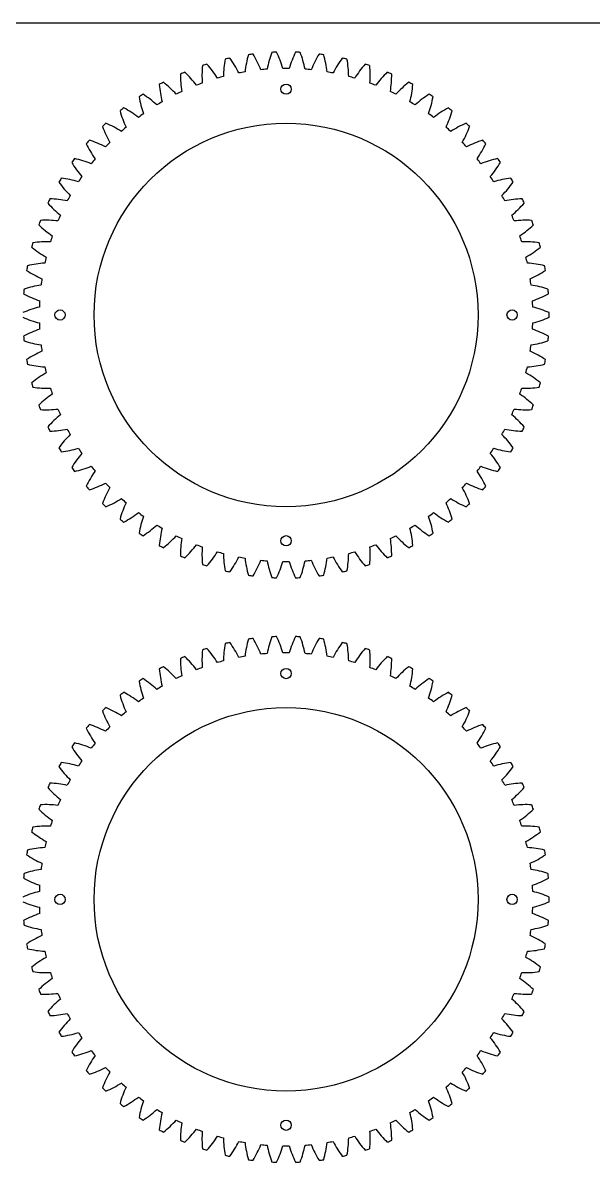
# Model space of a CAD drawing. Header units: inches. Extents: x 0 to 48, y -0.6 to 48.
# Drawn here: x 8.4 to 16.2, y 32.4 to 48 of the extents above; entities that cross this region are included whole.
import ezdxf

# ---------------------------------------------------------------- set-up
doc = ezdxf.new("R2010")
doc.units = ezdxf.units.IN
doc.header["$MEASUREMENT"] = 0

msp = doc.modelspace()

# ---------------------------------------------------------------- linework, layer by layer
at = {"color": 7, "linetype": 'Continuous'}
msp.add_line((0, 48), (48, 48), dxfattribs=at)
for centre, radius in [((12, 47.091), 0.0703), ((12, 44), 2.625), ((8.909, 44), 0.0703), ((15.091, 44), 0.0703), ((12, 40.909), 0.0703), ((12, 39.091), 0.0703), ((12, 36), 2.625), ((8.909, 36), 0.0703), ((15.091, 36), 0.0703), ((12, 32.909), 0.0703)]:
    msp.add_circle(centre, radius, dxfattribs=at)
for centre, radius, start, end in [((13.114, 47.095), 1.4, 159.0668, 168.8661), ((12, 44), 3.6, 92.0569, 93.0859), ((10.613, 46.982), 1.4, 16.2767, 26.076), ((13.387, 46.982), 1.4, 153.924, 163.7233), ((12, 44), 3.6, 86.9141, 87.9431), ((10.886, 47.095), 1.4, 11.1339, 20.9332), ((12, 44), 3.6, 107.4855, 108.5145), ((9.87, 46.506), 1.4, 31.7053, 41.5046), ((12.543, 47.244), 1.4, 169.3525, 179.1519), ((12, 44), 3.6, 102.3426, 103.3716), ((10.103, 46.687), 1.4, 26.5624, 36.3618), ((12.832, 47.182), 1.4, 164.2097, 174.009), ((12, 44), 3.6, 97.1998, 98.2288), ((10.352, 46.846), 1.4, 21.4196, 31.2189), ((13.648, 46.846), 1.4, 148.7811, 158.5804), ((12, 44), 3.6, 81.7712, 82.8002), ((11.168, 47.182), 1.4, 5.991, 15.7903), ((13.897, 46.687), 1.4, 143.6382, 153.4376), ((12, 44), 3.6, 76.6284, 77.6574), ((11.457, 47.244), 1.4, 0.8481, 10.6475), ((14.13, 46.506), 1.4, 138.4954, 148.2947), ((12, 44), 3.6, 71.4855, 72.5145), ((12, 44), 3.6, 112.6284, 113.6574), ((11.955, 47.289), 1.4, 179.6382, 189.4376), ((9.654, 46.305), 1.4, 36.8481, 46.6475), ((12.25, 47.279), 1.4, 174.4954, 184.2947), ((12, 44), 3.375, 104.7016, 106.1556), ((12, 44), 3.375, 99.5587, 101.0127), ((12, 44), 3.375, 94.4159, 95.8699), ((12, 44), 3.375, 89.273, 90.727), ((12, 44), 3.375, 84.1301, 85.5841), ((12, 44), 3.375, 78.9873, 80.4413), ((12, 44), 3.375, 73.8444, 75.2984), ((11.75, 47.279), 1.4, 355.7053, 5.5046), ((14.346, 46.305), 1.4, 133.3525, 143.1519), ((12, 44), 3.6, 66.3426, 67.3716), ((12.045, 47.289), 1.4, 350.5624, 0.3618), ((12, 44), 3.6, 117.7712, 118.8002), ((11.661, 47.271), 1.4, 184.7811, 194.5804), ((9.457, 46.085), 1.4, 41.991, 51.7903), ((12, 44), 3.375, 109.8444, 111.2984), ((12, 44), 3.375, 68.7016, 70.1556), ((14.543, 46.085), 1.4, 128.2097, 138.009), ((12, 44), 3.6, 61.1998, 62.2288), ((12.339, 47.271), 1.4, 345.4196, 355.2189), ((12, 44), 3.6, 122.9141, 123.9431), ((11.369, 47.228), 1.4, 189.924, 199.7233), ((9.28, 45.849), 1.4, 47.1339, 56.9332), ((12, 44), 3.375, 114.9873, 116.4413), ((12, 44), 3.375, 63.5587, 65.0127), ((14.72, 45.849), 1.4, 123.0668, 132.8661), ((12.631, 47.228), 1.4, 340.2767, 350.076), ((12, 44), 3.6, 56.0569, 57.0859), ((12, 44), 3.6, 128.0569, 129.0859), ((11.082, 47.158), 1.4, 195.0668, 204.8661), ((9.125, 45.598), 1.4, 52.2767, 62.076), ((12, 44), 3.375, 120.1301, 121.5841), ((12, 44), 3.375, 58.4159, 59.8699), ((14.875, 45.598), 1.4, 117.924, 127.7233), ((12.918, 47.158), 1.4, 335.1339, 344.9332), ((12, 44), 3.6, 50.9141, 51.9431), ((12, 44), 3.375, 125.273, 126.727), ((12, 44), 3.375, 53.273, 54.727), ((12, 44), 3.6, 133.1998, 134.2288), ((10.803, 47.063), 1.4, 200.2097, 210.009), ((8.994, 45.334), 1.4, 57.4196, 67.2189), ((12, 44), 3.375, 130.4159, 131.8699), ((12, 44), 3.375, 48.1301, 49.5841), ((15.006, 45.334), 1.4, 112.7811, 122.5804), ((13.197, 47.063), 1.4, 329.991, 339.7903), ((12, 44), 3.6, 45.7712, 46.8002), ((12, 44), 3.6, 138.3426, 139.3716), ((10.533, 46.944), 1.4, 205.3525, 215.1519), ((8.886, 45.059), 1.4, 62.5624, 72.3618), ((12, 44), 3.375, 135.5587, 137.0127), ((12, 44), 3.375, 42.9873, 44.4413), ((15.114, 45.059), 1.4, 107.6382, 117.4376), ((13.467, 46.944), 1.4, 324.8481, 334.6475), ((12, 44), 3.6, 40.6284, 41.6574), ((12, 44), 3.6, 143.4855, 144.5145), ((10.275, 46.8), 1.4, 210.4954, 220.2947), ((8.804, 44.775), 1.4, 67.7053, 77.5046), ((12, 44), 3.375, 140.7016, 142.1556), ((12, 44), 3.375, 37.8444, 39.2984), ((15.196, 44.775), 1.4, 102.4954, 112.2947), ((13.725, 46.8), 1.4, 319.7053, 329.5046), ((12, 44), 3.6, 35.4855, 36.5145), ((12, 44), 3.6, 148.6284, 149.6574), ((8.747, 44.486), 1.4, 72.8481, 82.6475), ((12, 44), 3.375, 145.8444, 147.2984), ((12, 44), 3.375, 32.7016, 34.1556), ((15.253, 44.486), 1.4, 97.3525, 107.1519), ((12, 44), 3.6, 30.3426, 31.3716), ((10.031, 46.634), 1.4, 215.6382, 225.4376), ((13.969, 46.634), 1.4, 314.5624, 324.3618), ((12, 44), 3.6, 153.7712, 154.8002), ((8.717, 44.192), 1.4, 77.991, 87.7903), ((12, 44), 3.375, 150.9873, 152.4413), ((12, 44), 3.375, 27.5587, 29.0127), ((15.283, 44.192), 1.4, 92.2097, 102.009), ((12, 44), 3.6, 25.1998, 26.2288), ((9.803, 46.447), 1.4, 220.7811, 230.5804), ((14.197, 46.447), 1.4, 309.4196, 319.2189), ((12, 44), 3.6, 158.9141, 159.9431), ((9.592, 46.24), 1.4, 225.924, 235.7233), ((8.713, 43.897), 1.4, 83.1339, 92.9332), ((12, 44), 3.375, 156.1301, 157.5841), ((12, 44), 3.375, 22.4159, 23.8699), ((15.287, 43.897), 1.4, 87.0668, 96.8661), ((14.408, 46.24), 1.4, 304.2767, 314.076), ((12, 44), 3.6, 20.0569, 21.0859), ((12, 44), 3.375, 161.273, 162.727), ((12, 44), 3.375, 17.273, 18.727), ((12, 44), 3.6, 164.0569, 165.0859), ((9.401, 46.016), 1.4, 231.0668, 240.8661), ((8.735, 43.603), 1.4, 88.2767, 98.076), ((15.265, 43.603), 1.4, 81.924, 91.7233), ((14.599, 46.016), 1.4, 299.1339, 308.9332), ((12, 44), 3.6, 14.9141, 15.9431), ((12, 44), 3.375, 166.4159, 167.8699), ((12, 44), 3.375, 12.1301, 13.5841), ((12, 44), 3.6, 169.1998, 170.2288), ((9.231, 45.774), 1.4, 236.2097, 246.009), ((8.784, 43.312), 1.4, 93.4196, 103.2189), ((15.216, 43.312), 1.4, 76.7811, 86.5804), ((14.769, 45.774), 1.4, 293.991, 303.7903), ((12, 44), 3.6, 9.7712, 10.8002), ((12, 44), 3.375, 171.5587, 173.0127), ((12, 44), 3.375, 6.9873, 8.4413), ((12, 44), 3.6, 174.3426, 175.3716), ((8.859, 43.026), 1.4, 98.5624, 108.3618), ((15.141, 43.026), 1.4, 71.6382, 81.4376), ((12, 44), 3.6, 4.6284, 5.6574), ((9.083, 45.519), 1.4, 241.3525, 251.1519), ((12, 44), 3.375, 176.7016, 178.1556), ((14.917, 45.519), 1.4, 288.8481, 298.6475), ((12, 44), 3.375, 1.8444, 3.2984), ((8.958, 42.748), 1.4, 103.7053, 113.5046), ((15.042, 42.748), 1.4, 66.4954, 76.2947), ((12, 44), 3.6, 359.4855, 0.5145), ((8.958, 45.252), 1.4, 246.4954, 256.2947), ((12, 44), 3.375, 181.8444, 183.2984), ((12, 44), 3.375, 356.7016, 358.1556), ((15.042, 45.252), 1.4, 283.7053, 293.5046), ((9.083, 42.481), 1.4, 108.8481, 118.6475), ((12, 44), 3.6, 184.6284, 185.6574), ((14.917, 42.481), 1.4, 61.3525, 71.1519), ((12, 44), 3.6, 354.3426, 355.3716), ((8.859, 44.974), 1.4, 251.6382, 261.4376), ((12, 44), 3.375, 186.9873, 188.4413), ((12, 44), 3.375, 351.5587, 353.0127), ((15.141, 44.974), 1.4, 278.5624, 288.3618), ((9.231, 42.226), 1.4, 113.991, 123.7903), ((12, 44), 3.6, 189.7712, 190.8002), ((14.769, 42.226), 1.4, 56.2097, 66.009), ((12, 44), 3.6, 349.1998, 350.2288), ((8.784, 44.688), 1.4, 256.7811, 266.5804), ((9.401, 41.984), 1.4, 119.1339, 128.9332), ((12, 44), 3.375, 192.1301, 193.5841), ((12, 44), 3.375, 346.4159, 347.8699), ((14.599, 41.984), 1.4, 51.0668, 60.8661), ((15.216, 44.688), 1.4, 273.4196, 283.2189), ((12, 44), 3.6, 194.9141, 195.9431), ((12, 44), 3.6, 344.0569, 345.0859), ((8.735, 44.397), 1.4, 261.924, 271.7233), ((9.592, 41.76), 1.4, 124.2767, 134.076), ((12, 44), 3.375, 197.273, 198.727), ((12, 44), 3.375, 341.273, 342.727), ((14.408, 41.76), 1.4, 45.924, 55.7233), ((15.265, 44.397), 1.4, 268.2767, 278.076), ((12, 44), 3.6, 200.0569, 201.0859), ((12, 44), 3.6, 338.9141, 339.9431), ((8.713, 44.103), 1.4, 267.0668, 276.8661), ((9.803, 41.553), 1.4, 129.4196, 139.2189), ((12, 44), 3.375, 202.4159, 203.8699), ((12, 44), 3.375, 336.1301, 337.5841), ((14.197, 41.553), 1.4, 40.7811, 50.5804), ((15.287, 44.103), 1.4, 263.1339, 272.9332), ((12, 44), 3.6, 205.1998, 206.2288), ((8.717, 43.808), 1.4, 272.2097, 282.009), ((12, 44), 3.375, 207.5587, 209.0127), ((12, 44), 3.375, 330.9873, 332.4413), ((15.283, 43.808), 1.4, 257.991, 267.7903), ((12, 44), 3.6, 333.7712, 334.8002), ((10.031, 41.366), 1.4, 134.5624, 144.3618), ((13.969, 41.366), 1.4, 35.6382, 45.4376), ((12, 44), 3.6, 210.3426, 211.3716), ((8.747, 43.514), 1.4, 277.3525, 287.1519), ((12, 44), 3.375, 212.7016, 214.1556), ((12, 44), 3.375, 325.8444, 327.2984), ((15.253, 43.514), 1.4, 252.8481, 262.6475), ((12, 44), 3.6, 328.6284, 329.6574), ((10.275, 41.2), 1.4, 139.7053, 149.5046), ((13.725, 41.2), 1.4, 30.4954, 40.2947), ((12, 44), 3.6, 215.4855, 216.5145), ((8.804, 43.225), 1.4, 282.4954, 292.2947), ((10.533, 41.056), 1.4, 144.8481, 154.6475), ((12, 44), 3.375, 217.8444, 219.2984), ((12, 44), 3.375, 320.7016, 322.1556), ((13.467, 41.056), 1.4, 25.3525, 35.1519), ((15.196, 43.225), 1.4, 247.7053, 257.5046), ((12, 44), 3.6, 323.4855, 324.5145), ((12, 44), 3.6, 220.6284, 221.6574), ((8.886, 42.941), 1.4, 287.6382, 297.4376), ((12, 44), 3.375, 222.9873, 224.4413), ((12, 44), 3.375, 315.5587, 317.0127), ((15.114, 42.941), 1.4, 242.5624, 252.3618), ((12, 44), 3.6, 318.3426, 319.3716), ((10.803, 40.937), 1.4, 149.991, 159.7903), ((13.197, 40.937), 1.4, 20.2097, 30.009), ((12, 44), 3.6, 225.7712, 226.8002), ((8.994, 42.666), 1.4, 292.7811, 302.5804), ((11.082, 40.842), 1.4, 155.1339, 164.9332), ((12, 44), 3.375, 228.1301, 229.5841), ((12, 44), 3.375, 310.4159, 311.8699), ((12.918, 40.842), 1.4, 15.0668, 24.8661), ((15.006, 42.666), 1.4, 237.4196, 247.2189), ((12, 44), 3.6, 313.1998, 314.2288), ((12, 44), 3.6, 230.9141, 231.9431), ((9.125, 42.402), 1.4, 297.924, 307.7233), ((12, 44), 3.375, 233.273, 234.727), ((11.369, 40.772), 1.4, 160.2767, 170.076), ((12, 44), 3.375, 305.273, 306.727), ((12.631, 40.772), 1.4, 9.924, 19.7233), ((14.875, 42.402), 1.4, 232.2767, 242.076), ((12, 44), 3.6, 308.0569, 309.0859), ((9.28, 42.151), 1.4, 303.0668, 312.8661), ((12, 44), 3.375, 238.4159, 239.8699), ((11.661, 40.729), 1.4, 165.4196, 175.2189), ((12, 44), 3.375, 300.1301, 301.5841), ((12.339, 40.729), 1.4, 4.7811, 14.5804), ((14.72, 42.151), 1.4, 227.1339, 236.9332), ((12, 44), 3.6, 236.0569, 237.0859), ((9.457, 41.915), 1.4, 308.2097, 318.009), ((12, 44), 3.375, 243.5587, 245.0127), ((11.955, 40.711), 1.4, 170.5624, 180.3618), ((12, 44), 3.375, 294.9873, 296.4413), ((12.045, 40.711), 1.4, 359.6382, 9.4376), ((14.543, 41.915), 1.4, 221.991, 231.7903), ((12, 44), 3.6, 302.9141, 303.9431), ((12, 44), 3.6, 241.1998, 242.2288), ((9.654, 41.695), 1.4, 313.3525, 323.1519), ((12, 44), 3.375, 248.7016, 250.1556), ((12.25, 40.721), 1.4, 175.7053, 185.5046), ((9.87, 41.494), 1.4, 318.4954, 328.2947), ((12, 44), 3.375, 253.8444, 255.2984), ((12.543, 40.756), 1.4, 180.8481, 190.6475), ((11.457, 40.756), 1.4, 349.3525, 359.1519), ((12, 44), 3.375, 284.7016, 286.1556), ((14.13, 41.494), 1.4, 211.7053, 221.5046), ((11.75, 40.721), 1.4, 354.4954, 4.2947), ((12, 44), 3.375, 289.8444, 291.2984), ((14.346, 41.695), 1.4, 216.8481, 226.6475), ((12, 44), 3.6, 297.7712, 298.8002), ((12, 44), 3.6, 246.3426, 247.3716), ((12, 44), 3.6, 251.4855, 252.5145), ((10.103, 41.313), 1.4, 323.6382, 333.4376), ((12, 44), 3.375, 258.9873, 260.4413), ((12.832, 40.818), 1.4, 185.991, 195.7903), ((10.352, 41.154), 1.4, 328.7811, 338.5804), ((12, 44), 3.375, 264.1301, 265.5841), ((13.114, 40.905), 1.4, 191.1339, 200.9332), ((10.613, 41.018), 1.4, 333.924, 343.7233), ((12, 44), 3.375, 269.273, 270.727), ((13.387, 41.018), 1.4, 196.2767, 206.076), ((10.886, 40.905), 1.4, 339.0668, 348.8661), ((12, 44), 3.375, 274.4159, 275.8699), ((13.648, 41.154), 1.4, 201.4196, 211.2189), ((11.168, 40.818), 1.4, 344.2097, 354.009), ((12, 44), 3.375, 279.5587, 281.0127), ((13.897, 41.313), 1.4, 206.5624, 216.3618), ((12, 44), 3.6, 287.4855, 288.5145), ((12, 44), 3.6, 292.6284, 293.6574), ((12, 44), 3.6, 256.6284, 257.6574), ((12, 44), 3.6, 261.7712, 262.8002), ((12, 44), 3.6, 266.9141, 267.9431), ((12, 44), 3.6, 272.0569, 273.0859), ((12, 44), 3.6, 277.1998, 278.2288), ((12, 44), 3.6, 282.3426, 283.3716), ((12.543, 39.244), 1.4, 169.3525, 179.1519), ((12, 36), 3.6, 102.3426, 103.3716), ((10.103, 38.687), 1.4, 26.5624, 36.3618), ((12.832, 39.182), 1.4, 164.2097, 174.009), ((12, 36), 3.6, 97.1998, 98.2288), ((10.352, 38.846), 1.4, 21.4196, 31.2189), ((13.114, 39.095), 1.4, 159.0668, 168.8661), ((12, 36), 3.6, 92.0569, 93.0859), ((10.613, 38.982), 1.4, 16.2767, 26.076), ((13.387, 38.982), 1.4, 153.924, 163.7233), ((12, 36), 3.6, 86.9141, 87.9431), ((10.886, 39.095), 1.4, 11.1339, 20.9332), ((13.648, 38.846), 1.4, 148.7811, 158.5804), ((12, 36), 3.6, 81.7712, 82.8002), ((11.168, 39.182), 1.4, 5.991, 15.7903), ((13.897, 38.687), 1.4, 143.6382, 153.4376), ((12, 36), 3.6, 76.6284, 77.6574), ((11.457, 39.244), 1.4, 0.8481, 10.6475), ((12, 36), 3.6, 112.6284, 113.6574), ((9.654, 38.305), 1.4, 36.8481, 46.6475), ((12.25, 39.279), 1.4, 174.4954, 184.2947), ((12, 36), 3.6, 107.4855, 108.5145), ((9.87, 38.506), 1.4, 31.7053, 41.5046), ((12, 36), 3.375, 99.5587, 101.0127), ((12, 36), 3.375, 94.4159, 95.8699), ((12, 36), 3.375, 89.273, 90.727), ((12, 36), 3.375, 84.1301, 85.5841), ((12, 36), 3.375, 78.9873, 80.4413), ((14.13, 38.506), 1.4, 138.4954, 148.2947), ((12, 36), 3.6, 71.4855, 72.5145), ((11.75, 39.279), 1.4, 355.7053, 5.5046), ((14.346, 38.305), 1.4, 133.3525, 143.1519), ((12, 36), 3.6, 66.3426, 67.3716), ((12, 36), 3.6, 117.7712, 118.8002), ((11.661, 39.271), 1.4, 184.7811, 194.5804), ((9.457, 38.085), 1.4, 41.991, 51.7903), ((11.955, 39.289), 1.4, 179.6382, 189.4376), ((12, 36), 3.375, 109.8444, 111.2984), ((12, 36), 3.375, 104.7016, 106.1556), ((12, 36), 3.375, 73.8444, 75.2984), ((12, 36), 3.375, 68.7016, 70.1556), ((12.045, 39.289), 1.4, 350.5624, 0.3618), ((14.543, 38.085), 1.4, 128.2097, 138.009), ((12, 36), 3.6, 61.1998, 62.2288), ((12.339, 39.271), 1.4, 345.4196, 355.2189), ((12, 36), 3.6, 122.9141, 123.9431), ((9.28, 37.849), 1.4, 47.1339, 56.9332), ((12, 36), 3.375, 114.9873, 116.4413), ((12, 36), 3.375, 63.5587, 65.0127), ((14.72, 37.849), 1.4, 123.0668, 132.8661), ((12, 36), 3.6, 56.0569, 57.0859), ((11.369, 39.228), 1.4, 189.924, 199.7233), ((12, 36), 3.375, 120.1301, 121.5841), ((12, 36), 3.375, 58.4159, 59.8699), ((12.631, 39.228), 1.4, 340.2767, 350.076), ((12, 36), 3.6, 128.0569, 129.0859), ((11.082, 39.158), 1.4, 195.0668, 204.8661), ((9.125, 37.598), 1.4, 52.2767, 62.076), ((12, 36), 3.375, 125.273, 126.727), ((12, 36), 3.375, 53.273, 54.727), ((14.875, 37.598), 1.4, 117.924, 127.7233), ((12.918, 39.158), 1.4, 335.1339, 344.9332), ((12, 36), 3.6, 50.9141, 51.9431), ((12, 36), 3.6, 133.1998, 134.2288), ((10.803, 39.063), 1.4, 200.2097, 210.009), ((8.994, 37.334), 1.4, 57.4196, 67.2189), ((12, 36), 3.375, 130.4159, 131.8699), ((12, 36), 3.375, 48.1301, 49.5841), ((15.006, 37.334), 1.4, 112.7811, 122.5804), ((13.197, 39.063), 1.4, 329.991, 339.7903), ((12, 36), 3.6, 45.7712, 46.8002), ((12, 36), 3.6, 138.3426, 139.3716), ((8.886, 37.059), 1.4, 62.5624, 72.3618), ((15.114, 37.059), 1.4, 107.6382, 117.4376), ((12, 36), 3.6, 40.6284, 41.6574), ((10.533, 38.944), 1.4, 205.3525, 215.1519), ((12, 36), 3.375, 135.5587, 137.0127), ((12, 36), 3.375, 42.9873, 44.4413), ((13.467, 38.944), 1.4, 324.8481, 334.6475), ((12, 36), 3.6, 143.4855, 144.5145), ((10.275, 38.8), 1.4, 210.4954, 220.2947), ((8.804, 36.775), 1.4, 67.7053, 77.5046), ((12, 36), 3.375, 140.7016, 142.1556), ((12, 36), 3.375, 37.8444, 39.2984), ((15.196, 36.775), 1.4, 102.4954, 112.2947), ((13.725, 38.8), 1.4, 319.7053, 329.5046), ((12, 36), 3.6, 35.4855, 36.5145), ((12, 36), 3.6, 148.6284, 149.6574), ((10.031, 38.634), 1.4, 215.6382, 225.4376), ((8.747, 36.486), 1.4, 72.8481, 82.6475), ((12, 36), 3.375, 145.8444, 147.2984), ((12, 36), 3.375, 32.7016, 34.1556), ((15.253, 36.486), 1.4, 97.3525, 107.1519), ((13.969, 38.634), 1.4, 314.5624, 324.3618), ((12, 36), 3.6, 30.3426, 31.3716), ((12, 36), 3.6, 153.7712, 154.8002), ((8.717, 36.192), 1.4, 77.991, 87.7903), ((12, 36), 3.375, 150.9873, 152.4413), ((12, 36), 3.375, 27.5587, 29.0127), ((15.283, 36.192), 1.4, 92.2097, 102.009), ((12, 36), 3.6, 25.1998, 26.2288), ((9.803, 38.447), 1.4, 220.7811, 230.5804), ((14.197, 38.447), 1.4, 309.4196, 319.2189), ((12, 36), 3.6, 158.9141, 159.9431), ((8.713, 35.897), 1.4, 83.1339, 92.9332), ((12, 36), 3.375, 156.1301, 157.5841), ((12, 36), 3.375, 22.4159, 23.8699), ((15.287, 35.897), 1.4, 87.0668, 96.8661), ((12, 36), 3.6, 20.0569, 21.0859), ((9.592, 38.24), 1.4, 225.924, 235.7233), ((14.408, 38.24), 1.4, 304.2767, 314.076), ((12, 36), 3.6, 164.0569, 165.0859), ((8.735, 35.603), 1.4, 88.2767, 98.076), ((12, 36), 3.375, 161.273, 162.727), ((12, 36), 3.375, 17.273, 18.727), ((15.265, 35.603), 1.4, 81.924, 91.7233), ((12, 36), 3.6, 14.9141, 15.9431), ((9.401, 38.016), 1.4, 231.0668, 240.8661), ((14.599, 38.016), 1.4, 299.1339, 308.9332), ((12, 36), 3.6, 169.1998, 170.2288), ((8.784, 35.312), 1.4, 93.4196, 103.2189), ((12, 36), 3.375, 166.4159, 167.8699), ((12, 36), 3.375, 12.1301, 13.5841), ((15.216, 35.312), 1.4, 76.7811, 86.5804), ((12, 36), 3.6, 9.7712, 10.8002), ((9.231, 37.774), 1.4, 236.2097, 246.009), ((14.769, 37.774), 1.4, 293.991, 303.7903), ((12, 36), 3.6, 174.3426, 175.3716), ((8.859, 35.026), 1.4, 98.5624, 108.3618), ((12, 36), 3.375, 171.5587, 173.0127), ((12, 36), 3.375, 6.9873, 8.4413), ((15.141, 35.026), 1.4, 71.6382, 81.4376), ((12, 36), 3.6, 4.6284, 5.6574), ((9.083, 37.519), 1.4, 241.3525, 251.1519), ((12, 36), 3.375, 176.7016, 178.1556), ((14.917, 37.519), 1.4, 288.8481, 298.6475), ((12, 36), 3.375, 1.8444, 3.2984), ((8.958, 34.748), 1.4, 103.7053, 113.5046), ((15.042, 34.748), 1.4, 66.4954, 76.2947), ((12, 36), 3.6, 359.4855, 0.5145), ((8.958, 37.252), 1.4, 246.4954, 256.2947), ((12, 36), 3.375, 181.8444, 183.2984), ((12, 36), 3.375, 356.7016, 358.1556), ((15.042, 37.252), 1.4, 283.7053, 293.5046), ((9.083, 34.481), 1.4, 108.8481, 118.6475), ((14.917, 34.481), 1.4, 61.3525, 71.1519), ((12, 36), 3.6, 184.6284, 185.6574), ((8.859, 36.974), 1.4, 251.6382, 261.4376), ((12, 36), 3.375, 186.9873, 188.4413), ((12, 36), 3.375, 351.5587, 353.0127), ((15.141, 36.974), 1.4, 278.5624, 288.3618), ((12, 36), 3.6, 354.3426, 355.3716), ((9.231, 34.226), 1.4, 113.991, 123.7903), ((14.769, 34.226), 1.4, 56.2097, 66.009), ((12, 36), 3.6, 189.7712, 190.8002), ((8.784, 36.688), 1.4, 256.7811, 266.5804), ((12, 36), 3.375, 192.1301, 193.5841), ((12, 36), 3.375, 346.4159, 347.8699), ((15.216, 36.688), 1.4, 273.4196, 283.2189), ((12, 36), 3.6, 349.1998, 350.2288), ((9.401, 33.984), 1.4, 119.1339, 128.9332), ((14.599, 33.984), 1.4, 51.0668, 60.8661), ((12, 36), 3.6, 194.9141, 195.9431), ((8.735, 36.397), 1.4, 261.924, 271.7233), ((12, 36), 3.375, 197.273, 198.727), ((12, 36), 3.375, 341.273, 342.727), ((15.265, 36.397), 1.4, 268.2767, 278.076), ((12, 36), 3.6, 344.0569, 345.0859), ((9.592, 33.76), 1.4, 124.2767, 134.076), ((14.408, 33.76), 1.4, 45.924, 55.7233), ((12, 36), 3.6, 200.0569, 201.0859), ((8.713, 36.103), 1.4, 267.0668, 276.8661), ((9.803, 33.553), 1.4, 129.4196, 139.2189), ((12, 36), 3.375, 202.4159, 203.8699), ((12, 36), 3.375, 336.1301, 337.5841), ((14.197, 33.553), 1.4, 40.7811, 50.5804), ((15.287, 36.103), 1.4, 263.1339, 272.9332), ((12, 36), 3.6, 338.9141, 339.9431), ((12, 36), 3.6, 205.1998, 206.2288), ((8.717, 35.808), 1.4, 272.2097, 282.009), ((10.031, 33.366), 1.4, 134.5624, 144.3618), ((12, 36), 3.375, 207.5587, 209.0127), ((12, 36), 3.375, 330.9873, 332.4413), ((13.969, 33.366), 1.4, 35.6382, 45.4376), ((15.283, 35.808), 1.4, 257.991, 267.7903), ((12, 36), 3.6, 333.7712, 334.8002), ((12, 36), 3.6, 210.3426, 211.3716), ((8.747, 35.514), 1.4, 277.3525, 287.1519), ((12, 36), 3.375, 212.7016, 214.1556), ((12, 36), 3.375, 325.8444, 327.2984), ((15.253, 35.514), 1.4, 252.8481, 262.6475), ((12, 36), 3.6, 328.6284, 329.6574), ((10.275, 33.2), 1.4, 139.7053, 149.5046), ((13.725, 33.2), 1.4, 30.4954, 40.2947), ((12, 36), 3.6, 215.4855, 216.5145), ((8.804, 35.225), 1.4, 282.4954, 292.2947), ((10.533, 33.056), 1.4, 144.8481, 154.6475), ((12, 36), 3.375, 217.8444, 219.2984), ((12, 36), 3.375, 320.7016, 322.1556), ((13.467, 33.056), 1.4, 25.3525, 35.1519), ((15.196, 35.225), 1.4, 247.7053, 257.5046), ((12, 36), 3.6, 323.4855, 324.5145), ((8.886, 34.941), 1.4, 287.6382, 297.4376), ((12, 36), 3.375, 222.9873, 224.4413), ((12, 36), 3.375, 315.5587, 317.0127), ((15.114, 34.941), 1.4, 242.5624, 252.3618), ((12, 36), 3.6, 220.6284, 221.6574), ((10.803, 32.937), 1.4, 149.991, 159.7903), ((13.197, 32.937), 1.4, 20.2097, 30.009), ((12, 36), 3.6, 318.3426, 319.3716), ((12, 36), 3.6, 225.7712, 226.8002), ((8.994, 34.666), 1.4, 292.7811, 302.5804), ((11.082, 32.842), 1.4, 155.1339, 164.9332), ((12, 36), 3.375, 228.1301, 229.5841), ((12, 36), 3.375, 310.4159, 311.8699), ((12.918, 32.842), 1.4, 15.0668, 24.8661), ((15.006, 34.666), 1.4, 237.4196, 247.2189), ((12, 36), 3.6, 313.1998, 314.2288), ((9.125, 34.402), 1.4, 297.924, 307.7233), ((12, 36), 3.375, 233.273, 234.727), ((11.369, 32.772), 1.4, 160.2767, 170.076), ((12, 36), 3.375, 305.273, 306.727), ((12.631, 32.772), 1.4, 9.924, 19.7233), ((14.875, 34.402), 1.4, 232.2767, 242.076), ((12, 36), 3.6, 230.9141, 231.9431), ((9.28, 34.151), 1.4, 303.0668, 312.8661), ((12, 36), 3.375, 238.4159, 239.8699), ((11.661, 32.729), 1.4, 165.4196, 175.2189), ((12, 36), 3.375, 300.1301, 301.5841), ((12.339, 32.729), 1.4, 4.7811, 14.5804), ((14.72, 34.151), 1.4, 227.1339, 236.9332), ((12, 36), 3.6, 308.0569, 309.0859), ((12, 36), 3.6, 236.0569, 237.0859), ((9.457, 33.915), 1.4, 308.2097, 318.009), ((12, 36), 3.375, 243.5587, 245.0127), ((11.955, 32.711), 1.4, 170.5624, 180.3618), ((12, 36), 3.375, 294.9873, 296.4413), ((12.045, 32.711), 1.4, 359.6382, 9.4376), ((14.543, 33.915), 1.4, 221.991, 231.7903), ((12, 36), 3.6, 302.9141, 303.9431), ((12, 36), 3.6, 241.1998, 242.2288), ((9.654, 33.695), 1.4, 313.3525, 323.1519), ((12, 36), 3.375, 248.7016, 250.1556), ((12.25, 32.721), 1.4, 175.7053, 185.5046), ((9.87, 33.494), 1.4, 318.4954, 328.2947), ((12, 36), 3.375, 253.8444, 255.2984), ((12, 36), 3.375, 284.7016, 286.1556), ((14.13, 33.494), 1.4, 211.7053, 221.5046), ((11.75, 32.721), 1.4, 354.4954, 4.2947), ((12, 36), 3.375, 289.8444, 291.2984), ((14.346, 33.695), 1.4, 216.8481, 226.6475), ((12, 36), 3.6, 297.7712, 298.8002), ((12, 36), 3.6, 246.3426, 247.3716), ((12.543, 32.756), 1.4, 180.8481, 190.6475), ((10.103, 33.313), 1.4, 323.6382, 333.4376), ((12, 36), 3.375, 258.9873, 260.4413), ((12.832, 32.818), 1.4, 185.991, 195.7903), ((10.352, 33.154), 1.4, 328.7811, 338.5804), ((12, 36), 3.375, 264.1301, 265.5841), ((13.114, 32.905), 1.4, 191.1339, 200.9332), ((10.613, 33.018), 1.4, 333.924, 343.7233), ((12, 36), 3.375, 269.273, 270.727), ((13.387, 33.018), 1.4, 196.2767, 206.076), ((10.886, 32.905), 1.4, 339.0668, 348.8661), ((12, 36), 3.375, 274.4159, 275.8699), ((13.648, 33.154), 1.4, 201.4196, 211.2189), ((11.168, 32.818), 1.4, 344.2097, 354.009), ((12, 36), 3.375, 279.5587, 281.0127), ((13.897, 33.313), 1.4, 206.5624, 216.3618), ((11.457, 32.756), 1.4, 349.3525, 359.1519), ((12, 36), 3.6, 292.6284, 293.6574), ((12, 36), 3.6, 251.4855, 252.5145), ((12, 36), 3.6, 256.6284, 257.6574), ((12, 36), 3.6, 282.3426, 283.3716), ((12, 36), 3.6, 287.4855, 288.5145), ((12, 36), 3.6, 261.7712, 262.8002), ((12, 36), 3.6, 266.9141, 267.9431), ((12, 36), 3.6, 272.0569, 273.0859), ((12, 36), 3.6, 277.1998, 278.2288)]:
    msp.add_arc(centre, radius, start, end, dxfattribs=at)

doc.saveas('drawing.dxf')
